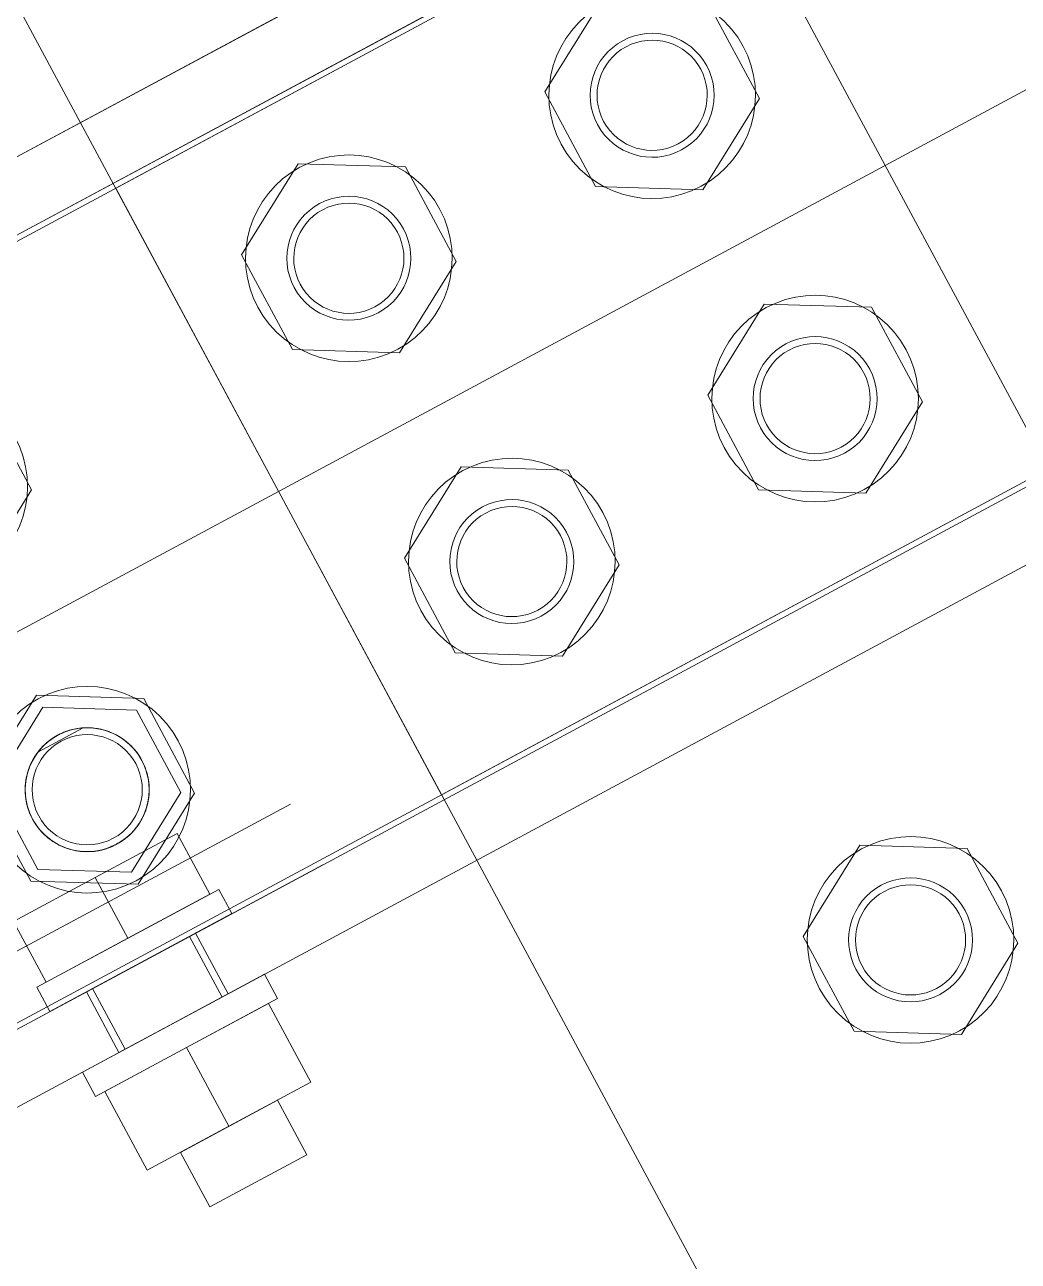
# Model space of a CAD drawing. Header units: millimetres. Extents: x -6949 to 305728, y -55091 to 76684.
# Drawn here: x 21744.1 to 21888.3, y 11406.8 to 11586.4 of the extents above; entities that cross this region are included whole.
import ezdxf

# ---------------------------------------------------------------- set-up
doc = ezdxf.new("R2010")
doc.units = ezdxf.units.MM
doc.layers.add('A-DETL', color=7, linetype='Continuous', lineweight=18, true_color=0x00a600)
doc.layers.add('S-BEAM', color=5, linetype='Continuous', lineweight=18)
doc.layers.add('S-FSTN', color=7, linetype='Continuous', lineweight=18)

msp = doc.modelspace()

# ---------------------------------------------------------------- linework, layer by layer
at = {"layer": 'A-DETL'}
msp.add_line((18750.0006, 9890.0003), (22500.0007, 11905.0003), dxfattribs=at)
at = {"layer": 'S-BEAM'}
for p, q in [((21752.532, 11484.2822), (21745.9704, 11480.7565)), ((15811.8265, 8264.9044), (21782.6297, 11473.2159)), ((15816.5598, 8256.0955), (21787.363, 11464.407))]:
    msp.add_line(p, q, dxfattribs=at)
for points, knots in [([(21745.201, 11471.0407), (21744.6362, 11472.0512), (21744.1334, 11473.7184), (21744.1068, 11475.9868), (21744.3308, 11477.2529), (21744.6064, 11478.2333), (21744.9904, 11479.1923), (21745.4786, 11480.0756), (21746.0955, 11480.938), (21746.8157, 11481.7413), (21747.5967, 11482.4282), (21748.4832, 11483.0274), (21749.4536, 11483.5342), (21750.6341, 11483.9898), (21751.8149, 11484.2296), (21752.9554, 11484.3078), (21754.0515, 11484.2878), (21755.1291, 11484.1009), (21756.1691, 11483.7785), (21757.1394, 11483.3938), (21758.2515, 11482.748), (21759.7968, 11481.4843), (21760.6336, 11480.3845), (21761.0587, 11479.5615)], [-1, -1, -1, -1, -0.86111111, -0.79166667, -0.75694444, -0.72222222, -0.6875, -0.65277778, -0.61805556, -0.58333333, -0.54861111, -0.51388889, -0.47916667, -0.44444444, -0.38888889, -0.36111111, -0.33333333, -0.27777778, -0.25, -0.22222222, -0.16666667, -0.11111111, 0, 0, 0, 0]), ([(21745.201, 11471.0407), (21744.609, 11472.1263), (21744.0949, 11473.8657), (21744.1261, 11476.1749), (21744.3713, 11477.4365), (21744.6654, 11478.4019), (21745.0636, 11479.3383), (21745.5559, 11480.1974), (21746.1681, 11481.0281), (21746.8759, 11481.7983), (21747.6393, 11482.4593), (21748.4968, 11483.0358), (21749.4313, 11483.5241), (21750.5706, 11483.9684), (21751.9893, 11484.2711), (21753.6316, 11484.3407), (21754.9553, 11484.1383), (21755.9944, 11483.8412), (21757.455, 11483.2917), (21759.4179, 11481.9639), (21760.5954, 11480.4359), (21761.0587, 11479.5615)], [-1, -1, -1, -1, -0.86111111, -0.79166667, -0.75694444, -0.72222222, -0.6875, -0.65277778, -0.61805556, -0.58333333, -0.54861111, -0.51388889, -0.47916667, -0.44444444, -0.38888889, -0.33333333, -0.27777778, -0.25, -0.22222222, -0.11111111, 0, 0, 0, 0]), ([(21745.201, 11471.0407), (21744.7491, 11471.8491), (21744.2938, 11473.1541), (21744.0931, 11475.1421), (21744.1687, 11476.4271), (21744.3839, 11477.4491), (21744.6899, 11478.4948), (21745.1295, 11479.4968), (21745.7181, 11480.4216), (21746.413, 11481.3289), (21747.2649, 11482.1803), (21748.2966, 11482.9129), (21749.2551, 11483.442), (21750.2443, 11483.8501), (21751.2484, 11484.1217), (21752.3162, 11484.2784), (21753.3761, 11484.3164), (21754.3819, 11484.2356), (21755.393, 11484.026), (21756.3619, 11483.7145), (21757.5404, 11483.2024), (21759.4148, 11481.9295), (21760.5274, 11480.5902), (21761.0587, 11479.5615)], [0, 0, 0, 0, 0.11111111, 0.16666667, 0.22222222, 0.25, 0.27777778, 0.33333333, 0.36111111, 0.38888889, 0.44444444, 0.47916667, 0.51388889, 0.54861111, 0.58333333, 0.61805556, 0.65277778, 0.6875, 0.72222222, 0.75694444, 0.79166667, 0.86111111, 1, 1, 1, 1]), ([(21752.532, 11484.2822), (21753.2719, 11484.3269), (21754.7049, 11484.2505), (21756.5889, 11483.6808), (21757.8854, 11482.9701), (21758.7097, 11482.3791), (21759.8586, 11481.3853), (21760.6033, 11480.4178), (21761.0587, 11479.5615)], [0, 0, 0, 0, 0.2, 0.4, 0.55, 0.625, 0.7, 1, 1, 1, 1]), ([(21745.9704, 11480.7565), (21745.3019, 11479.8679), (21744.5723, 11478.421), (21744.1442, 11476.3509), (21744.094, 11474.6266), (21744.4096, 11472.8029), (21744.8925, 11471.6089), (21745.201, 11471.0407)], [-1, -1, -1, -1, -0.7, -0.55, -0.4, -0.2, 0, 0, 0, 0]), ([(21745.201, 11471.0407), (21745.7026, 11470.1304), (21746.911, 11468.57), (21748.8056, 11467.3197), (21750.2082, 11466.7795), (21750.9492, 11466.5543), (21751.715, 11466.3931), (21752.3621, 11466.3236), (21752.8908, 11466.3064), (21753.4366, 11466.3078), (21754.1352, 11466.351), (21754.9781, 11466.4771), (21755.6544, 11466.6504), (21756.1832, 11466.8363), (21756.7208, 11467.0536), (21757.3884, 11467.3769), (21758.1565, 11467.8333), (21758.8498, 11468.3308), (21759.4692, 11468.8908), (21760.0399, 11469.5248), (21760.4613, 11470.0836), (21760.7635, 11470.538), (21761.0409, 11470.9884), (21761.34, 11471.5664), (21761.628, 11472.2939), (21761.8489, 11473.036), (21762.0643, 11474.0148), (21762.1745, 11475.2571), (21762.0156, 11477.2409), (21761.5407, 11478.6408), (21761.0587, 11479.5615)], [0, 0, 0, 0, 0.11111111, 0.22222222, 0.25, 0.27777778, 0.30555556, 0.33333333, 0.34722222, 0.36111111, 0.38888889, 0.41666667, 0.44444444, 0.45833333, 0.47222222, 0.5, 0.52777778, 0.55555556, 0.58333333, 0.61111111, 0.63888889, 0.65277778, 0.66666667, 0.69444444, 0.72222222, 0.75, 0.77777778, 0.83333333, 0.88888889, 1, 1, 1, 1]), ([(21745.201, 11471.0407), (21745.828, 11469.9029), (21747.0125, 11468.4975), (21748.8811, 11467.3169), (21750.0245, 11466.8398), (21750.947, 11466.5482), (21751.7474, 11466.3889), (21752.3963, 11466.3232), (21753.0543, 11466.299), (21753.9244, 11466.3244), (21754.8029, 11466.4452), (21755.4887, 11466.6061), (21756.1478, 11466.8129), (21756.9917, 11467.1662), (21757.976, 11467.7098), (21758.7988, 11468.2847), (21759.4691, 11468.8906), (21760.0399, 11469.5249), (21760.4613, 11470.0836), (21760.7635, 11470.538), (21761.0409, 11470.9884), (21761.34, 11471.5664), (21761.628, 11472.2939), (21761.8489, 11473.036), (21762.1723, 11474.5036), (21762.175, 11476.7721), (21761.5407, 11478.6408), (21761.0587, 11479.5615)], [-1, -1, -1, -1, -0.86111111, -0.79166667, -0.75694444, -0.72222222, -0.6875, -0.67013889, -0.65277778, -0.61805556, -0.58333333, -0.56597222, -0.54861111, -0.51388889, -0.47916667, -0.44444444, -0.41666667, -0.38888889, -0.36111111, -0.34722222, -0.33333333, -0.30555556, -0.27777778, -0.25, -0.22222222, -0.11111111, 0, 0, 0, 0]), ([(21745.201, 11471.0407), (21745.7074, 11470.1357), (21746.6045, 11468.9736), (21748.1108, 11467.7759), (21749.0583, 11467.253), (21749.7206, 11466.9698), (21750.1735, 11466.7912), (21750.7587, 11466.597), (21751.3688, 11466.4533), (21751.8085, 11466.3859), (21752.0636, 11466.3574), (21752.2564, 11466.3419), (21752.4522, 11466.3301), (21752.719, 11466.3169), (21753.1976, 11466.3038), (21753.9067, 11466.3211), (21754.7732, 11466.4241), (21755.4102, 11466.5788), (21755.8305, 11466.7215), (21756.1178, 11466.8271), (21756.6302, 11467.0374), (21757.375, 11467.4004), (21758.0888, 11467.821), (21758.547, 11468.1324), (21758.7938, 11468.3137), (21759.1448, 11468.5856), (21759.6257, 11469.0318), (21760.1903, 11469.6986), (21760.5964, 11470.281), (21760.8498, 11470.6877), (21760.9861, 11470.9176), (21761.0844, 11471.0875), (21761.1778, 11471.2568), (21761.2948, 11471.4852), (21761.4811, 11471.8889), (21761.6977, 11472.4763), (21761.8583, 11473.0708), (21761.9591, 11473.5466), (21762.0882, 11474.2549), (21762.175, 11475.3335), (21762.0077, 11477.2508), (21761.5337, 11478.6398), (21761.0587, 11479.5615)], [-1, -1, -1, -1, -0.88888889, -0.83333333, -0.77777778, -0.76388889, -0.75, -0.72222222, -0.69444444, -0.68055556, -0.67361111, -0.66666667, -0.65972222, -0.65277778, -0.63888889, -0.61111111, -0.58333333, -0.55555556, -0.54861111, -0.54166667, -0.52777778, -0.5, -0.47222222, -0.45833333, -0.45138889, -0.44444444, -0.41666667, -0.38888889, -0.36111111, -0.34722222, -0.34027778, -0.33333333, -0.32638889, -0.31944444, -0.30555556, -0.27777778, -0.25, -0.23611111, -0.22222222, -0.16666667, -0.11111111, 0, 0, 0, 0]), ([(21745.201, 11471.0407), (21745.7074, 11470.1357), (21746.6045, 11468.9736), (21748.1108, 11467.7759), (21749.0583, 11467.253), (21749.7206, 11466.9698), (21750.1735, 11466.7912), (21750.7587, 11466.597), (21751.3688, 11466.4533), (21751.8085, 11466.3859), (21752.0636, 11466.3574), (21752.2564, 11466.3419), (21752.4522, 11466.3301), (21752.719, 11466.3169), (21753.1976, 11466.3038), (21753.9067, 11466.3211), (21754.7732, 11466.4241), (21755.4102, 11466.5788), (21755.8305, 11466.7215), (21756.1178, 11466.8271), (21756.6302, 11467.0374), (21757.375, 11467.4004), (21758.0888, 11467.821), (21758.547, 11468.1324), (21758.7938, 11468.3137), (21759.1448, 11468.5856), (21759.6257, 11469.0318), (21760.1903, 11469.6986), (21760.5964, 11470.281), (21760.8498, 11470.6877), (21760.9861, 11470.9176), (21761.0844, 11471.0875), (21761.1778, 11471.2568), (21761.2948, 11471.4852), (21761.4811, 11471.8889), (21761.6977, 11472.4763), (21761.8583, 11473.0708), (21761.9591, 11473.5466), (21762.0882, 11474.2549), (21762.175, 11475.3335), (21762.0077, 11477.2508), (21761.5337, 11478.6398), (21761.0587, 11479.5615)], [0, 0, 0, 0, 0.11111111, 0.16666667, 0.22222222, 0.23611111, 0.25, 0.27777778, 0.30555556, 0.31944444, 0.32638889, 0.33333333, 0.34027778, 0.34722222, 0.36111111, 0.38888889, 0.41666667, 0.44444444, 0.45138889, 0.45833333, 0.47222222, 0.5, 0.52777778, 0.54166667, 0.54861111, 0.55555556, 0.58333333, 0.61111111, 0.63888889, 0.65277778, 0.65972222, 0.66666667, 0.67361111, 0.68055556, 0.69444444, 0.72222222, 0.75, 0.76388889, 0.77777778, 0.83333333, 0.88888889, 1, 1, 1, 1])]:
    msp.add_open_spline(points, degree=3, knots=knots, dxfattribs=at)
at = {"layer": 'S-FSTN'}
for p, q in [((21709.5584, 11651.4606), (21852.3145, 11385.7855)), ((21620.0252, 11501.1815), (21884.2909, 11643.1803)), ((21884.2909, 11643.1803), (21620.0252, 11501.1815)), ((21889.0241, 11634.3714), (21624.7585, 11492.3727)), ((21624.7585, 11492.3727), (21889.0241, 11634.3714)), ((21845.3585, 11610.0003), (21651.5637, 11505.8678)), ((21845.3585, 11610.0003), (21651.5637, 11505.8678)), ((21845.3585, 11610.0003), (21757.27, 11562.6673)), ((21845.3585, 11610.0003), (21757.27, 11562.6673)), ((21892.6915, 11521.9117), (21845.3585, 11610.0003)), ((21892.6915, 11521.9117), (21845.3585, 11610.0003)), ((21892.6915, 11521.9117), (21845.3585, 11610.0003)), ((21892.6915, 11521.9117), (21845.3585, 11610.0003)), ((21827.7904, 11589.8779), (21819.5869, 11576.6208)), ((21827.7904, 11589.8779), (21819.5869, 11576.6208)), ((21850.7524, 11575.669), (21843.3732, 11589.402)), ((21850.7524, 11575.669), (21843.3732, 11589.402)), ((21819.5869, 11576.6208), (21826.9661, 11562.8878)), ((21819.5869, 11576.6208), (21826.9661, 11562.8878)), ((21842.5488, 11562.4119), (21850.7524, 11575.669)), ((21842.5488, 11562.4119), (21850.7524, 11575.669)), ((21783.7461, 11566.2114), (21775.5426, 11552.9544)), ((21783.7461, 11566.2114), (21775.5426, 11552.9544)), ((21799.3289, 11565.7355), (21783.7461, 11566.2114)), ((21799.3289, 11565.7355), (21783.7461, 11566.2114)), ((21806.7081, 11552.0025), (21799.3289, 11565.7355)), ((21806.7081, 11552.0025), (21799.3289, 11565.7355)), ((21757.27, 11562.6673), (21804.6029, 11474.5788)), ((21757.27, 11562.6673), (21804.6029, 11474.5788)), ((21826.9661, 11562.8878), (21842.5488, 11562.4119)), ((21826.9661, 11562.8878), (21842.5488, 11562.4119)), ((21775.5426, 11552.9544), (21782.9218, 11539.2213)), ((21775.5426, 11552.9544), (21782.9218, 11539.2213)), ((21798.5045, 11538.7454), (21806.7081, 11552.0025)), ((21798.5045, 11538.7454), (21806.7081, 11552.0025)), ((21937.1144, 11544.8734), (21672.8487, 11402.8747)), ((21672.8487, 11402.8747), (21937.1144, 11544.8734)), ((21851.4569, 11545.8336), (21843.2533, 11532.5765)), ((21851.4569, 11545.8336), (21843.2533, 11532.5765)), ((21867.0396, 11545.3577), (21851.4569, 11545.8336)), ((21867.0396, 11545.3577), (21851.4569, 11545.8336)), ((21874.4188, 11531.6247), (21867.0396, 11545.3577)), ((21874.4188, 11531.6247), (21867.0396, 11545.3577)), ((21782.9218, 11539.2213), (21798.5045, 11538.7454)), ((21782.9218, 11539.2213), (21798.5045, 11538.7454)), ((21941.8477, 11536.0646), (21677.582, 11394.0658)), ((21677.582, 11394.0658), (21941.8477, 11536.0646)), ((21745.0461, 11518.8695), (21737.6669, 11532.6025)), ((21843.2533, 11532.5765), (21850.6325, 11518.8435)), ((21843.2533, 11532.5765), (21850.6325, 11518.8435)), ((21866.2153, 11518.3676), (21874.4188, 11531.6247)), ((21866.2153, 11518.3676), (21874.4188, 11531.6247)), ((21698.8966, 11417.7793), (21892.6915, 11521.9117)), ((21698.8966, 11417.7793), (21892.6915, 11521.9117)), ((21807.4126, 11522.1672), (21799.2091, 11508.9101)), ((21807.4126, 11522.1672), (21799.2091, 11508.9101)), ((21804.6029, 11474.5788), (21892.6915, 11521.9117)), ((21804.6029, 11474.5788), (21892.6915, 11521.9117)), ((21822.9953, 11521.6912), (21807.4126, 11522.1672)), ((21822.9953, 11521.6912), (21807.4126, 11522.1672)), ((21830.3745, 11507.9582), (21822.9953, 11521.6912)), ((21830.3745, 11507.9582), (21822.9953, 11521.6912)), ((21736.8425, 11505.6124), (21745.0461, 11518.8695)), ((21850.6325, 11518.8435), (21866.2153, 11518.3676)), ((21850.6325, 11518.8435), (21866.2153, 11518.3676)), ((21799.2091, 11508.9101), (21806.5883, 11495.1771)), ((21799.2091, 11508.9101), (21806.5883, 11495.1771)), ((21822.171, 11494.7011), (21830.3745, 11507.9582)), ((21822.171, 11494.7011), (21830.3745, 11507.9582)), ((21806.5883, 11495.1771), (21822.171, 11494.7011)), ((21806.5883, 11495.1771), (21822.171, 11494.7011)), ((21745.7506, 11489.0341), (21737.5471, 11475.777)), ((21761.3333, 11488.5582), (21745.7506, 11489.0341)), ((21768.7125, 11474.8252), (21761.3333, 11488.5582)), ((21746.6925, 11487.2811), (21739.5361, 11475.7163)), ((21760.2862, 11486.866), (21746.6925, 11487.2811)), ((21766.7235, 11474.8859), (21760.2862, 11486.866)), ((21737.5471, 11475.777), (21744.9263, 11462.044)), ((21739.5361, 11475.7163), (21745.9734, 11463.7362)), ((21759.5671, 11463.3211), (21766.7235, 11474.8859)), ((21760.509, 11461.5681), (21768.7125, 11474.8252)), ((21754.3107, 11462.54), (21766.2038, 11468.9306)), ((21754.3107, 11462.54), (21766.2038, 11468.9306)), ((21766.2038, 11468.9306), (21770.9371, 11460.1217)), ((21766.2038, 11468.9306), (21770.9371, 11460.1217)), ((21865.3131, 11467.2293), (21857.1096, 11453.9722)), ((21865.3131, 11467.2293), (21857.1096, 11453.9722)), ((21880.8958, 11466.7533), (21865.3131, 11467.2293)), ((21880.8958, 11466.7533), (21865.3131, 11467.2293)), ((21888.275, 11453.0203), (21880.8958, 11466.7533)), ((21888.275, 11453.0203), (21880.8958, 11466.7533)), ((21745.9734, 11463.7362), (21759.5671, 11463.3211)), ((21742.4175, 11456.1494), (21754.3107, 11462.54)), ((21742.4175, 11456.1494), (21754.3107, 11462.54)), ((21744.9263, 11462.044), (21760.509, 11461.5681)), ((21754.3107, 11462.54), (21759.044, 11453.7311)), ((21754.3107, 11462.54), (21759.044, 11453.7311)), ((21754.3107, 11462.54), (21759.044, 11453.7311)), ((21754.3107, 11462.54), (21759.044, 11453.7311)), ((21745.8307, 11446.6312), (21772.2572, 11460.8311)), ((21772.2572, 11460.8311), (21745.8307, 11446.6312)), ((21745.8307, 11446.6312), (21772.2572, 11460.8311)), ((21772.2572, 11460.8311), (21745.8307, 11446.6312)), ((21770.9371, 11460.1217), (21759.044, 11453.7311)), ((21770.9371, 11460.1217), (21759.044, 11453.7311)), ((21774.1506, 11457.3075), (21772.2572, 11460.8311)), ((21774.1506, 11457.3075), (21772.2572, 11460.8311)), ((21742.4175, 11456.1494), (21747.1508, 11447.3406)), ((21742.4175, 11456.1494), (21747.1508, 11447.3406)), ((21747.724, 11443.1077), (21774.1506, 11457.3075)), ((21774.1506, 11457.3075), (21747.724, 11443.1077)), ((21747.724, 11443.1077), (21774.1506, 11457.3075)), ((21774.1506, 11457.3075), (21747.724, 11443.1077)), ((21753.0084, 11445.9472), (21768.8661, 11454.468)), ((21753.0084, 11445.9472), (21768.8661, 11454.468)), ((21753.0084, 11445.9472), (21768.8661, 11454.468)), ((21753.0084, 11445.9472), (21768.8661, 11454.468)), ((21773.5994, 11445.6592), (21768.8661, 11454.468)), ((21773.5994, 11445.6592), (21768.8661, 11454.468)), ((21759.044, 11453.7311), (21747.1508, 11447.3406)), ((21759.044, 11453.7311), (21747.1508, 11447.3406)), ((21753.8902, 11446.421), (21767.9844, 11453.9942)), ((21767.9844, 11453.9942), (21753.8902, 11446.421)), ((21753.8902, 11446.421), (21767.9844, 11453.9942)), ((21767.9844, 11453.9942), (21753.8902, 11446.421)), ((21772.7176, 11445.1854), (21767.9844, 11453.9942)), ((21772.7176, 11445.1854), (21767.9844, 11453.9942)), ((21857.1096, 11453.9722), (21864.4888, 11440.2392)), ((21857.1096, 11453.9722), (21864.4888, 11440.2392)), ((21880.0715, 11439.7632), (21888.275, 11453.0203)), ((21880.0715, 11439.7632), (21888.275, 11453.0203)), ((21752.4573, 11434.2988), (21778.8838, 11448.4987)), ((21778.8838, 11448.4987), (21752.4573, 11434.2988)), ((21752.4573, 11434.2988), (21778.8838, 11448.4987)), ((21778.8838, 11448.4987), (21752.4573, 11434.2988)), ((21780.7772, 11444.9751), (21778.8838, 11448.4987)), ((21780.7772, 11444.9751), (21778.8838, 11448.4987)), ((21745.8307, 11446.6312), (21747.724, 11443.1077)), ((21745.8307, 11446.6312), (21747.724, 11443.1077)), ((21753.0084, 11445.9472), (21757.7417, 11437.1383)), ((21753.0084, 11445.9472), (21757.7417, 11437.1383)), ((21753.8902, 11446.421), (21758.6235, 11437.6121)), ((21753.8902, 11446.421), (21758.6235, 11437.6121)), ((21757.7417, 11437.1383), (21773.5994, 11445.6592)), ((21757.7417, 11437.1383), (21773.5994, 11445.6592)), ((21757.7417, 11437.1383), (21773.5994, 11445.6592)), ((21757.7417, 11437.1383), (21773.5994, 11445.6592)), ((21754.3506, 11430.7753), (21780.7772, 11444.9751)), ((21780.7772, 11444.9751), (21754.3506, 11430.7753)), ((21754.3506, 11430.7753), (21780.7772, 11444.9751)), ((21780.7772, 11444.9751), (21754.3506, 11430.7753)), ((21758.6235, 11437.6121), (21772.7176, 11445.1854)), ((21772.7176, 11445.1854), (21758.6235, 11437.6121)), ((21758.6235, 11437.6121), (21772.7176, 11445.1854)), ((21772.7176, 11445.1854), (21758.6235, 11437.6121)), ((21767.5639, 11437.8752), (21779.457, 11444.2658)), ((21767.5639, 11437.8752), (21779.457, 11444.2658)), ((21779.457, 11444.2658), (21785.6103, 11432.8143)), ((21779.457, 11444.2658), (21785.6103, 11432.8143)), ((21864.4888, 11440.2392), (21880.0715, 11439.7632)), ((21864.4888, 11440.2392), (21880.0715, 11439.7632)), ((21755.6707, 11431.4846), (21767.5639, 11437.8752)), ((21755.6707, 11431.4846), (21767.5639, 11437.8752)), ((21767.5639, 11437.8752), (21773.7172, 11426.4237)), ((21767.5639, 11437.8752), (21773.7172, 11426.4237)), ((21767.5639, 11437.8752), (21773.7172, 11426.4237)), ((21767.5639, 11437.8752), (21773.7172, 11426.4237)), ((21752.4573, 11434.2988), (21754.3506, 11430.7753)), ((21752.4573, 11434.2988), (21754.3506, 11430.7753)), ((21785.6103, 11432.8143), (21773.7172, 11426.4237)), ((21785.6103, 11432.8143), (21773.7172, 11426.4237)), ((21755.6707, 11431.4846), (21761.824, 11420.0331)), ((21755.6707, 11431.4846), (21761.824, 11420.0331)), ((21766.6701, 11422.6371), (21780.7642, 11430.2103)), ((21780.7642, 11430.2103), (21766.6701, 11422.6371)), ((21766.6701, 11422.6371), (21780.7642, 11430.2103)), ((21780.7642, 11430.2103), (21766.6701, 11422.6371)), ((21785.0242, 11422.2824), (21780.7642, 11430.2103)), ((21785.0242, 11422.2824), (21780.7642, 11430.2103)), ((21773.7172, 11426.4237), (21761.824, 11420.0331)), ((21773.7172, 11426.4237), (21761.824, 11420.0331)), ((21766.6701, 11422.6371), (21770.93, 11414.7091)), ((21766.6701, 11422.6371), (21770.93, 11414.7091)), ((21770.93, 11414.7091), (21785.0242, 11422.2824)), ((21785.0242, 11422.2824), (21770.93, 11414.7091)), ((21770.93, 11414.7091), (21785.0242, 11422.2824)), ((21785.0242, 11422.2824), (21770.93, 11414.7091))]:
    msp.add_line(p, q, dxfattribs=at)
for centre, radius, start, end in [((21835.1696, 11576.1449), 15, 28.250619, 208.250619), ((21835.1696, 11576.1449), 15, 28.250619, 208.250619), ((21835.1696, 11576.1449), 9.001, 28.250619, 208.250619), ((21835.1696, 11576.1449), 9.001, 28.250619, 208.250619), ((21835.1696, 11576.1449), 9.001, 28.250619, 208.250619), ((21835.1696, 11576.1449), 9.001, 28.250619, 208.250619), ((21835.1696, 11576.1449), 9.001, 28.250619, 208.250619), ((21835.1696, 11576.1449), 8, 28.250619, 208.250619), ((21835.1696, 11576.1449), 8, 28.250619, 208.250619), ((21835.1696, 11576.1449), 15, 208.250619, 28.250619), ((21835.1696, 11576.1449), 15, 208.250619, 28.250619), ((21835.1696, 11576.1449), 9.001, 208.250619, 28.250619), ((21835.1696, 11576.1449), 9.001, 208.250619, 28.250619), ((21835.1696, 11576.1449), 9.001, 208.250619, 28.250619), ((21835.1696, 11576.1449), 9.001, 208.250619, 28.250619), ((21835.1696, 11576.1449), 9.001, 208.250619, 28.250619), ((21835.1696, 11576.1449), 8, 208.250619, 28.250619), ((21835.1696, 11576.1449), 8, 208.250619, 28.250619), ((21791.1253, 11552.4784), 15, 28.250619, 208.250619), ((21791.1253, 11552.4784), 15, 28.250619, 208.250619), ((21791.1253, 11552.4784), 9.001, 28.250619, 208.250619), ((21791.1253, 11552.4784), 9.001, 28.250619, 208.250619), ((21791.1253, 11552.4784), 9.001, 28.250619, 208.250619), ((21791.1253, 11552.4784), 9.001, 28.250619, 208.250619), ((21791.1253, 11552.4784), 9.001, 28.250619, 208.250619), ((21791.1253, 11552.4784), 8, 28.250619, 208.250619), ((21791.1253, 11552.4784), 8, 28.250619, 208.250619), ((21791.1253, 11552.4784), 15, 208.250619, 28.250619), ((21791.1253, 11552.4784), 15, 208.250619, 28.250619), ((21791.1253, 11552.4784), 9.001, 208.250619, 28.250619), ((21791.1253, 11552.4784), 9.001, 208.250619, 28.250619), ((21791.1253, 11552.4784), 9.001, 208.250619, 28.250619), ((21791.1253, 11552.4784), 9.001, 208.250619, 28.250619), ((21791.1253, 11552.4784), 9.001, 208.250619, 28.250619), ((21791.1253, 11552.4784), 8, 208.250619, 28.250619), ((21791.1253, 11552.4784), 8, 208.250619, 28.250619), ((21858.8361, 11532.1006), 15, 28.250619, 208.250619), ((21858.8361, 11532.1006), 15, 28.250619, 208.250619), ((21858.8361, 11532.1006), 9.001, 28.250619, 208.250619), ((21858.8361, 11532.1006), 9.001, 28.250619, 208.250619), ((21858.8361, 11532.1006), 9.001, 28.250619, 208.250619), ((21858.8361, 11532.1006), 9.001, 28.250619, 208.250619), ((21858.8361, 11532.1006), 9.001, 28.250619, 208.250619), ((21858.8361, 11532.1006), 15, 208.250619, 28.250619), ((21858.8361, 11532.1006), 15, 208.250619, 28.250619), ((21858.8361, 11532.1006), 8, 28.250619, 208.250619), ((21858.8361, 11532.1006), 8, 28.250619, 208.250619), ((21858.8361, 11532.1006), 9.001, 208.250619, 28.250619), ((21858.8361, 11532.1006), 9.001, 208.250619, 28.250619), ((21858.8361, 11532.1006), 9.001, 208.250619, 28.250619), ((21858.8361, 11532.1006), 9.001, 208.250619, 28.250619), ((21858.8361, 11532.1006), 9.001, 208.250619, 28.250619), ((21858.8361, 11532.1006), 8, 208.250619, 28.250619), ((21858.8361, 11532.1006), 8, 208.250619, 28.250619), ((21729.4633, 11519.3454), 15, 208.250619, 28.250619), ((21729.4633, 11519.3454), 15, 208.250619, 28.250619), ((21814.7918, 11508.4341), 15, 28.250619, 208.250619), ((21814.7918, 11508.4341), 15, 28.250619, 208.250619), ((21814.7918, 11508.4341), 9.001, 28.250619, 208.250619), ((21814.7918, 11508.4341), 9.001, 28.250619, 208.250619), ((21814.7918, 11508.4341), 9.001, 28.250619, 208.250619), ((21814.7918, 11508.4341), 9.001, 28.250619, 208.250619), ((21814.7918, 11508.4341), 9.001, 28.250619, 208.250619), ((21814.7918, 11508.4341), 15, 208.250619, 28.250619), ((21814.7918, 11508.4341), 15, 208.250619, 28.250619), ((21814.7918, 11508.4341), 8, 28.250619, 208.250619), ((21814.7918, 11508.4341), 8, 28.250619, 208.250619), ((21814.7918, 11508.4341), 9.001, 208.250619, 28.250619), ((21814.7918, 11508.4341), 9.001, 208.250619, 28.250619), ((21814.7918, 11508.4341), 9.001, 208.250619, 28.250619), ((21814.7918, 11508.4341), 9.001, 208.250619, 28.250619), ((21814.7918, 11508.4341), 9.001, 208.250619, 28.250619), ((21814.7918, 11508.4341), 8, 208.250619, 28.250619), ((21814.7918, 11508.4341), 8, 208.250619, 28.250619), ((21753.1298, 11475.3011), 15, 28.250619, 208.250619), ((21753.1298, 11475.3011), 15, 28.250619, 208.250619), ((21753.1298, 11475.3011), 9.001, 28.250619, 208.250619), ((21753.1298, 11475.3011), 9.001, 28.250619, 208.250619), ((21753.1298, 11475.3011), 8, 28.250619, 208.250619), ((21753.1298, 11475.3011), 8, 28.250619, 208.250619), ((21753.1298, 11475.3011), 15, 208.250619, 28.250619), ((21753.1298, 11475.3011), 15, 208.250619, 28.250619), ((21753.1298, 11475.3011), 9.001, 208.250619, 28.250619), ((21753.1298, 11475.3011), 9.001, 208.250619, 28.250619), ((21753.1298, 11475.3011), 8, 208.250619, 28.250619), ((21753.1298, 11475.3011), 8, 208.250619, 28.250619), ((21872.6923, 11453.4962), 15, 28.250619, 208.250619), ((21872.6923, 11453.4962), 15, 28.250619, 208.250619), ((21872.6923, 11453.4962), 9.001, 28.250619, 208.250619), ((21872.6923, 11453.4962), 9.001, 28.250619, 208.250619), ((21872.6923, 11453.4962), 9.001, 28.250619, 208.250619), ((21872.6923, 11453.4962), 8, 28.250619, 208.250619), ((21872.6923, 11453.4962), 8, 28.250619, 208.250619), ((21872.6923, 11453.4962), 15, 208.250619, 28.250619), ((21872.6923, 11453.4962), 15, 208.250619, 28.250619), ((21872.6923, 11453.4962), 9.001, 208.250619, 28.250619), ((21872.6923, 11453.4962), 9.001, 208.250619, 28.250619), ((21872.6923, 11453.4962), 9.001, 208.250619, 28.250619), ((21872.6923, 11453.4962), 8, 208.250619, 28.250619), ((21872.6923, 11453.4962), 8, 208.250619, 28.250619)]:
    msp.add_arc(centre, radius, start, end, dxfattribs=at)

doc.saveas('drawing.dxf')
